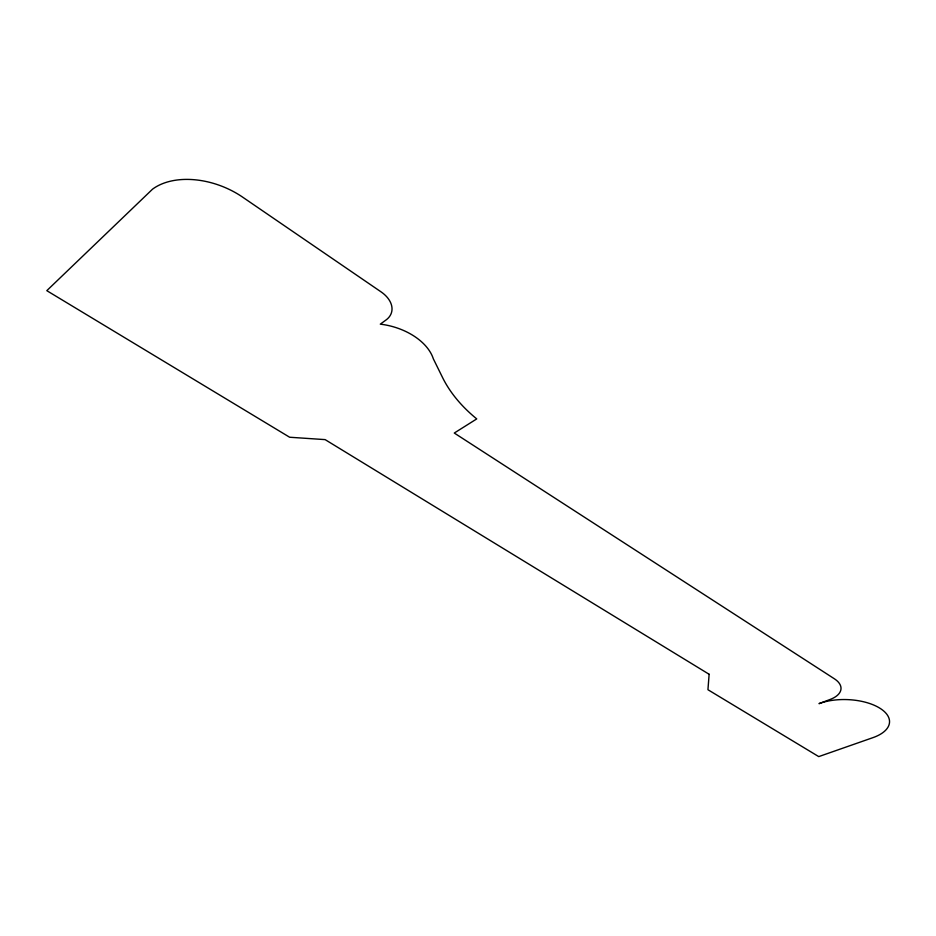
<?xml version="1.0" encoding="UTF-8"?>
<svg xmlns="http://www.w3.org/2000/svg" width="936" height="936" viewBox="0 0 936 936"><rect width="100%" height="100%" fill="white"/><g stroke="black" fill="none" stroke-linecap="round" stroke-linejoin="round"><path stroke-width="1.4" d="M709.125 674.271L707.944 689.727L818.743 756.604L872.995 737.626A43.009 20.838 2.1 0 0 880.015 708.295A43.009 20.838 2.1 0 0 819 703.638L830.209 699.426A29.39 14.742 2.6 0 0 834.35 678.775L454.276 433.04L476.74 418.907A168.948 112.261 7.4 0 1 442.166 376.752L433.321 358.792A53.141 33.848 14.1 0 0 380.308 324.149L386.041 319.972A28.969 19.071 15.6 0 0 381.01 291.833L241.968 196.689A68.819 44.94 21.3 0 0 152.568 189.142L46.8 290.663L289.645 437.241L325.12 439.616L709.125 674.271"/></g></svg>
